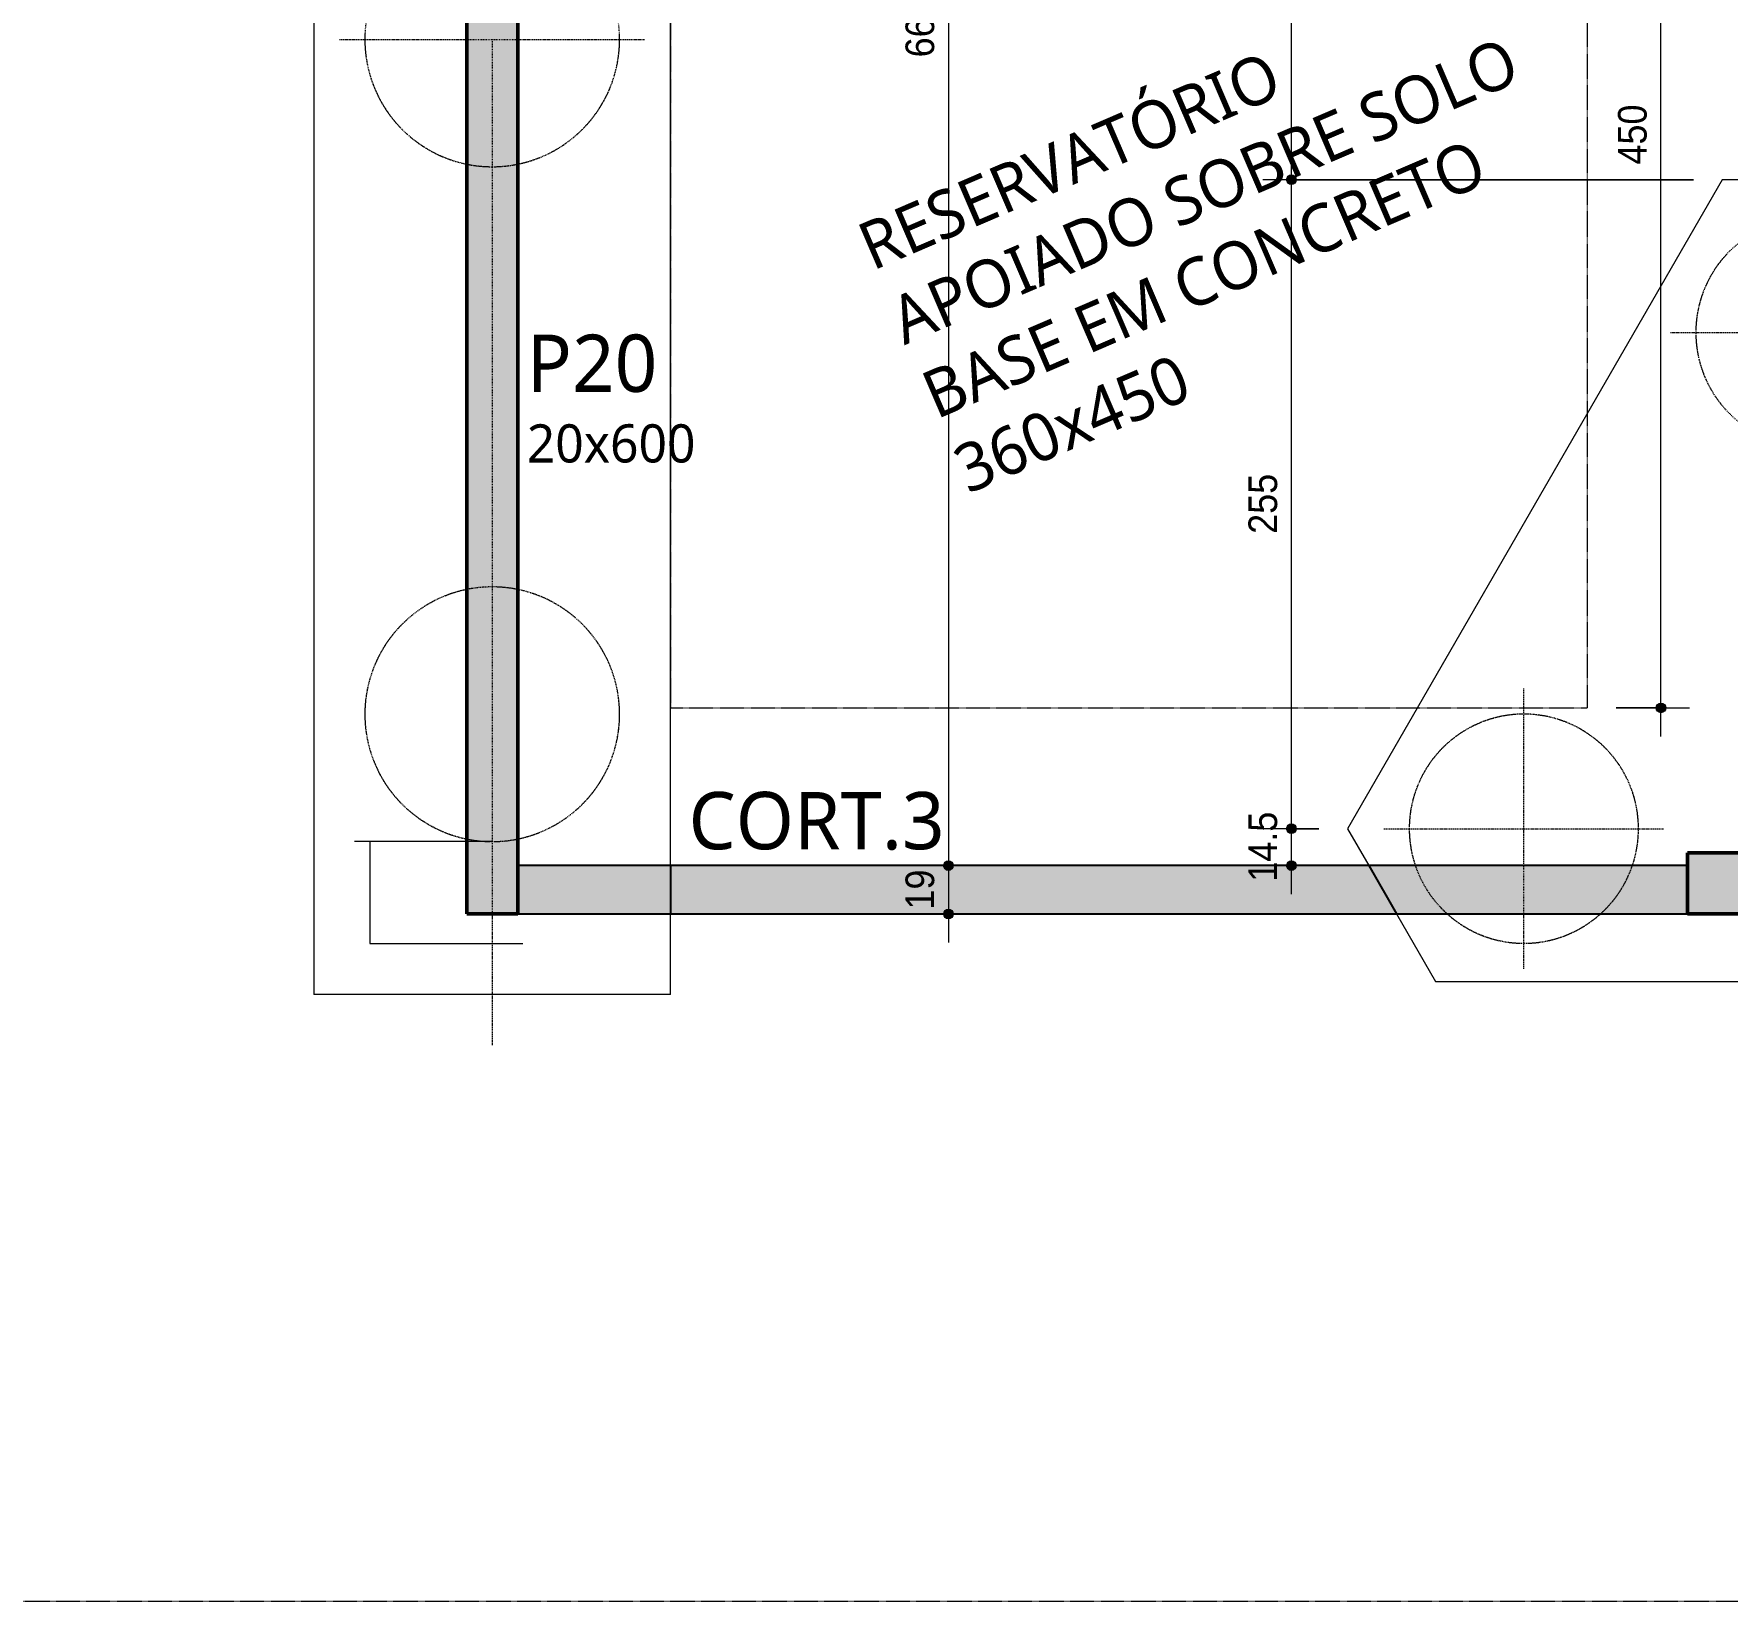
# Model space of a CAD drawing. Header units: centimetres. Extents: x -3523 to 38560, y -3196 to 88043.
# Drawn here: x -1929 to -1264, y -1186 to -570 of the extents above; entities that cross this region are included whole.
import ezdxf

# ---------------------------------------------------------------- set-up
doc = ezdxf.new("R2010")
doc.units = ezdxf.units.CM
for name, pattern in [('Hidden', [0.714375, 0.47625, -0.238125]), ('Overhead', [0.396875, 0.238125, -0.15875]), ('Traço', [0.635, 0.3175, -0.3175])]:
    doc.linetypes.add(name, pattern=pattern)
for name, color, linetype, lineweight in [('A-ANNO-DIMS', 7, 'Continuous', 9), ('A-ANNO-DIMS-75', 7, 'Continuous', 9), ('A-DETL-THIN', 7, 'Continuous', 25), ('A-FLOR-OVHD', 7, 'Overhead', 18), ('G-ANNO-TEXT', 7, 'Continuous', 9), ('S-BEAM', 7, 'Continuous', 25), ('S-BEAM-HDLN', 7, 'Traço', 25), ('S-BEAM-IDEN', 7, 'Continuous', 9), ('S-COLS', 7, 'Continuous', 25), ('S-COLS-IDEN', 7, 'Continuous', 9), ('S-FNDN', 7, 'Continuous', 25), ('S-FNDN-HDLN', 7, 'Traço', 18)]:
    doc.layers.add(name, color=color, linetype=linetype, lineweight=lineweight)
doc.layers.add('A-DETL', color=7, linetype='Continuous', lineweight=18, true_color=0x00a600)
doc.styles.add('Arial_1', font='arial.ttf', dxfattribs={"width": 0.9, "height": 11.25})
doc.styles.add('Gadugi', font='gadugi.ttf', dxfattribs={"height": 15})
doc.styles.add('Gadugi_1', font='gadugi.ttf', dxfattribs={"height": 22.5})
doc.styles.add('Gadugi_2', font='gadugi.ttf', dxfattribs={"height": 18.75})
doc.dimstyles.new('PED_1_5mm_ESQ', dxfattribs={"dimscale": 30.48, "dimtxt": 11.477918, "dimasz": 0.492126, "dimexe": 0.369094, "dimexo": 0.369094, "dimgap": 0.073819, "dimtad": 1, "dimdec": 1, "dimrnd": 0.5, "dimdsep": 46, "dimtxsty": 'Arial_1', "dimblk1": 'DOTSMALL', "dimblk2": 'DOTSMALL', "dimsah": 1, "dimcen": 0.09, "dimdle": 0.369094, "dimazin": 0, "dimtfac": 1, "dimtdec": 4, "dimtix": 1, "dimtmove": 0, "dimatfit": 3, "dimfxl": 1, "dimtvp": 1, "dimtolj": 1, "dimtzin": 0, "dimarcsym": 2})

# ---------------------------------------------------------------- blocks, each defined once
blk = doc.blocks.new('PED_BLRET-6ESTLINEAR_R01_2020 - 1465x140x275-3765329-PL B 002 - FUNDAÇÃO')
at = {"layer": 'S-FNDN', "linetype": 'Hidden', "lineweight": 18}
for p, q in [((-402.5, 60), (-402.5, 10)), ((-745.93, 0), (-797.5, 0)), ((-402.5, -10), (-402.5, -60))]:
    blk.add_line(p, q, dxfattribs=at)
at = {"layer": 'S-FNDN-HDLN'}
for p, q in [((-402.5, 10), (-402.5, -10)), ((-402.5, 0), (-745.93, 0))]:
    blk.add_line(p, q, dxfattribs=at)
for centre, start, end in [((-667.5, 0), 11.56867, 168.43133), ((-402.5, 0), 11.56867, 168.43133), ((-667.5, 0), 168.43702, 191.56301), ((-667.5, 0), 360, 11.56298), ((-402.5, 0), 168.43702, 191.563), ((-667.5, 0), 348.43699, 360), ((-667.5, 0), 191.5687, 348.4313), ((-402.5, 0), 191.5687, 348.4313)]:
    blk.add_arc(centre, 50, start, end, dxfattribs=at)
blk = doc.blocks.new('PED_BLTRG-3EST_R00 - 315x364x180-3763719-PL B 002 - FUNDAÇÃO')
at = {"layer": 'S-FNDN', "linetype": 'Hidden', "lineweight": 18}
for p, q in [((-37.01, 142.35), (-37.01, 179.13)), ((-92.01, 124.13), (-49.01, 124.13)), ((-25.01, 124.13), (17.99, 124.13)), ((-149.51, -85.22), (-149.51, -15.73)), ((75.49, -85.22), (75.49, -15.73)), ((-204.51, -70.73), (-94.51, -70.73)), ((20.49, -70.73), (130.49, -70.73)), ((-149.51, -125.73), (-149.51, -104.22)), ((75.49, -125.73), (75.49, -104.22))]:
    blk.add_line(p, q, dxfattribs=at)
at = {"layer": 'S-FNDN-HDLN'}
for p, q in [((-37.01, 69.13), (-37.01, 142.35)), ((-49, 124.13), (-25.01, 124.13)), ((-39.51, -5.78), (-34.51, -5.78)), ((-37.01, -3.28), (-37.01, -8.28)), ((-149.51, -104.21), (-149.51, -85.22)), ((75.49, -104.21), (75.49, -85.22))]:
    blk.add_line(p, q, dxfattribs=at)
for centre, start, end in [((-37.01, 124.13), 360, 254.47542), ((-37.01, 124.13), 285.52458, 360), ((-37.01, 124.13), 254.48174, 285.51826), ((-149.51, -70.73), 360, 198.80549), ((75.49, -70.73), 360, 198.80549), ((-149.51, -70.73), 341.19451, 360), ((75.49, -70.73), 341.19451, 360), ((-149.51, -70.73), 198.81181, 228.21574), ((-149.51, -70.73), 311.78426, 341.18819), ((75.49, -70.73), 198.81181, 228.21574), ((75.49, -70.73), 311.78426, 341.18819), ((-149.51, -70.73), 228.22206, 311.77794), ((75.49, -70.73), 228.22206, 311.77794)]:
    blk.add_arc(centre, 45, start, end, dxfattribs=at)
blk = doc.blocks.new('DIMBLOCK2-PL B 002 - FUNDAÇÃO')
at = {"layer": 'A-ANNO-DIMS-75'}
h = blk.add_hatch(color=256, dxfattribs=at)
edge = h.paths.add_edge_path(flags=0)
edge.add_arc((-1290.05, -385.03), 1.87, 0, 360)
h = blk.add_hatch(color=256, dxfattribs=at)
edge = h.paths.add_edge_path(flags=0)
edge.add_arc((-1290.05, -835.03), 1.88, 0, 360)
for p, q in [((-1290.05, -846.28), (-1290.05, -373.78)), ((-1307.64, -385.03), (-1278.8, -385.03)), ((-1290.05, -385.03), (-1307.64, -385.03)), ((-1307.64, -835.03), (-1278.8, -835.03)), ((-1290.05, -835.03), (-1307.64, -835.03))]:
    blk.add_line(p, q, dxfattribs=at)
for centre, radius in [((-1290.05, -385.03), 1.87), ((-1290.05, -835.03), 1.88)]:
    blk.add_circle(centre, radius, dxfattribs=at)
at = {"layer": 'A-ANNO-DIMS-75', "color": 0, "insert": (-1306.91, -621.68), "char_height": 11.25, "width": 27.9708, "attachment_point": 1, "rotation": 90, "line_spacing_factor": 0.941778, "style": 'Arial_1'}
blk.add_mtext('450', dxfattribs=at)
blk = doc.blocks.new('_DotSmall')
at = {"color": 0, "linetype": 'ByBlock', "const_width": 0.5}
blk.add_lwpolyline([(-0.0625, 0, 1), (0.0625, 0, 1)], format="xyb", close=True, dxfattribs=at)
blk = doc.blocks.new('DIMBLOCK21-PL B 002 - FUNDAÇÃO')
at = {"layer": 'A-ANNO-DIMS-75'}
h = blk.add_hatch(color=256, dxfattribs=at)
edge = h.paths.add_edge_path(flags=0)
edge.add_arc((-1569.77, -227.25), 1.88, 0, 360)
h = blk.add_hatch(color=256, dxfattribs=at)
edge = h.paths.add_edge_path(flags=0)
edge.add_arc((-1569.77, -896.95), 1.88, 0, 360)
for p, q in [((-1578.36, -227.25), (-1558.52, -227.25)), ((-1569.77, -227.25), (-1578.36, -227.25)), ((-1569.77, -227.25), (-1569.77, -896.95)), ((-1578.36, -896.95), (-1558.52, -896.95)), ((-1569.77, -896.95), (-1578.36, -896.95))]:
    blk.add_line(p, q, dxfattribs=at)
for centre in [(-1569.77, -227.25), (-1569.77, -896.95)]:
    blk.add_circle(centre, 1.88, dxfattribs=at)
at = {"layer": 'A-ANNO-DIMS-75', "color": 0, "insert": (-1586.62, -579.58), "char_height": 11.25, "width": 41.9562, "attachment_point": 1, "rotation": 90, "line_spacing_factor": 0.941778, "style": 'Arial_1'}
blk.add_mtext('669.5', dxfattribs=at)
blk = doc.blocks.new('DIMBLOCK22-PL B 002 - FUNDAÇÃO')
at = {"layer": 'A-ANNO-DIMS-75'}
h = blk.add_hatch(color=256, dxfattribs=at)
edge = h.paths.add_edge_path(flags=0)
edge.add_arc((-1569.77, -896.95), 1.88, 0, 360)
h = blk.add_hatch(color=256, dxfattribs=at)
edge = h.paths.add_edge_path(flags=0)
edge.add_arc((-1569.77, -915.95), 1.88, 0, 360)
for p, q in [((-1578.36, -896.95), (-1558.52, -896.95)), ((-1569.77, -896.95), (-1578.36, -896.95)), ((-1569.77, -896.95), (-1569.77, -927.2)), ((-1578.36, -915.95), (-1558.52, -915.95)), ((-1569.77, -915.95), (-1578.36, -915.95))]:
    blk.add_line(p, q, dxfattribs=at)
for centre in [(-1569.77, -896.95), (-1569.77, -915.95)]:
    blk.add_circle(centre, 1.88, dxfattribs=at)
at = {"layer": 'A-ANNO-DIMS-75', "color": 0, "insert": (-1586.62, -914.22), "char_height": 11.25, "width": 18.6472, "attachment_point": 1, "rotation": 90, "line_spacing_factor": 0.941778, "style": 'Arial_1'}
blk.add_mtext('19', dxfattribs=at)
blk = doc.blocks.new('DIMBLOCK55-PL B 002 - FUNDAÇÃO')
at = {"layer": 'A-ANNO-DIMS-75'}
h = blk.add_hatch(color=256, dxfattribs=at)
edge = h.paths.add_edge_path(flags=0)
edge.add_arc((-1435.12, -882.46), 1.88, 0, 360)
h = blk.add_hatch(color=256, dxfattribs=at)
edge = h.paths.add_edge_path(flags=0)
edge.add_arc((-1435.12, -896.95), 1.88, 0, 360)
for p, q in [((-1424.4, -882.46), (-1446.37, -882.46)), ((-1435.12, -908.2), (-1435.12, -882.46)), ((-1435.12, -882.46), (-1424.4, -882.46)), ((-1426.52, -896.95), (-1446.37, -896.95)), ((-1435.12, -896.95), (-1426.52, -896.95))]:
    blk.add_line(p, q, dxfattribs=at)
for centre in [(-1435.12, -882.46), (-1435.12, -896.95)]:
    blk.add_circle(centre, 1.88, dxfattribs=at)
at = {"layer": 'A-ANNO-DIMS-75', "color": 0, "insert": (-1451.98, -903.3), "char_height": 11.25, "width": 32.6326, "attachment_point": 1, "rotation": 90, "line_spacing_factor": 0.941778, "style": 'Arial_1'}
blk.add_mtext('14.5', dxfattribs=at)
blk = doc.blocks.new('DIMBLOCK56-PL B 002 - FUNDAÇÃO')
at = {"layer": 'A-ANNO-DIMS-75'}
h = blk.add_hatch(color=256, dxfattribs=at)
edge = h.paths.add_edge_path(flags=0)
edge.add_arc((-1435.12, -627.61), 1.88, 0, 360)
h = blk.add_hatch(color=256, dxfattribs=at)
edge = h.paths.add_edge_path(flags=0)
edge.add_arc((-1435.12, -882.46), 1.88, 0, 360)
for p, q in [((-1277.26, -627.61), (-1446.37, -627.61)), ((-1435.12, -882.46), (-1435.12, -627.61)), ((-1435.12, -627.61), (-1277.26, -627.61)), ((-1424.4, -882.46), (-1446.37, -882.46)), ((-1435.12, -882.46), (-1424.4, -882.46))]:
    blk.add_line(p, q, dxfattribs=at)
for centre in [(-1435.12, -627.61), (-1435.12, -882.46)]:
    blk.add_circle(centre, 1.88, dxfattribs=at)
at = {"layer": 'A-ANNO-DIMS-75', "color": 0, "insert": (-1451.98, -766.69), "char_height": 11.25, "width": 27.9708, "attachment_point": 1, "rotation": 90, "line_spacing_factor": 0.941778, "style": 'Arial_1'}
blk.add_mtext('255', dxfattribs=at)
blk = doc.blocks.new('DIMBLOCK57-PL B 002 - FUNDAÇÃO')
at = {"layer": 'A-ANNO-DIMS-75'}
h = blk.add_hatch(color=256, dxfattribs=at)
edge = h.paths.add_edge_path(flags=0)
edge.add_arc((-1435.12, -257.33), 1.88, 0, 360)
h = blk.add_hatch(color=256, dxfattribs=at)
edge = h.paths.add_edge_path(flags=0)
edge.add_arc((-1435.12, -627.61), 1.88, 0, 360)
for p, q in [((-1414.11, -257.33), (-1446.37, -257.33)), ((-1435.12, -627.61), (-1435.12, -257.33)), ((-1435.12, -257.33), (-1414.11, -257.33)), ((-1277.26, -627.61), (-1446.37, -627.61)), ((-1435.12, -627.61), (-1277.26, -627.61))]:
    blk.add_line(p, q, dxfattribs=at)
for centre in [(-1435.12, -257.33), (-1435.12, -627.61)]:
    blk.add_circle(centre, 1.88, dxfattribs=at)
at = {"layer": 'A-ANNO-DIMS-75', "color": 0, "insert": (-1451.98, -459.95), "char_height": 11.25, "width": 41.9562, "attachment_point": 1, "rotation": 90, "line_spacing_factor": 0.941778, "style": 'Arial_1'}
blk.add_mtext('370.5', dxfattribs=at)

msp = doc.modelspace()

# ---------------------------------------------------------------- hatches: boundary and pattern name
at = {"layer": 'S-BEAM', "true_color": 0xff00ff}
h = msp.add_hatch(color=6, dxfattribs=at)
h.paths.add_polyline_path([(65.607, -915.95), (105.135, -915.95), (105.135, -896.95), (-24.602, -896.95), (-24.602, -915.95), (2.846, -915.95)], flags=0)
h.paths.add_polyline_path([(-1738.86, -915.95), (-1279.615, -915.95), (-1279.615, -896.95), (-1738.86, -896.95)], flags=0)
h.paths.add_polyline_path([(-378.393, -915.95), (-368.34, -915.949), (-368.34, -896.95), (-503.863, -896.95), (-503.863, -915.95), (-381.241, -915.95)], flags=0)
h.paths.add_polyline_path([(-1184.615, -915.95), (-611.558, -915.95), (-611.558, -896.95), (-1184.615, -896.95)], flags=0)
at = {"layer": 'S-COLS', "true_color": 0x808080}
for points in [[(-1758.756, -915.95), (-1738.86, -915.95), (-1738.86, -315.999), (-1758.86, -315.999), (-1758.86, -915.95)], [(-1279.615, -915.95), (-1184.615, -915.95), (-1184.615, -891.998), (-1219.365, -891.998), (-1219.365, -669.381), (-1243.365, -669.381), (-1243.365, -891.998), (-1279.615, -891.998), (-1279.615, -896.95)]]:
    msp.add_hatch(color=8, dxfattribs=at).paths.add_polyline_path(points, flags=0)

# ---------------------------------------------------------------- linework, layer by layer
at = {"layer": 'A-DETL', "color": 7, "lineweight": 50}
for p, q in [((-1738.86, -915.95), (-1738.86, -896.95)), ((-1279.615, -915.95), (-1279.615, -896.95))]:
    msp.add_line(p, q, dxfattribs=at)
at = {"layer": 'A-DETL-THIN', "color": 9, "lineweight": 18, "true_color": 0xc0c0c0}
for p, q in [((-1748.86, -887.515), (-1802.86, -887.515)), ((-1796.86, -887.515), (-1796.86, -927.515)), ((-1796.86, -927.515), (-1736.86, -927.515))]:
    msp.add_line(p, q, dxfattribs=at)
at = {"layer": 'A-FLOR-OVHD'}
for p, q in [((-1678.86, -385.027), (-1678.86, -835.027)), ((-1318.886, -835.027), (-1318.886, -385.027)), ((-1678.86, -835.027), (-1318.886, -835.027)), ((-2484.7, -1185.786), (347.887, -1185.786))]:
    msp.add_line(p, q, dxfattribs=at)
at = {"layer": 'S-BEAM'}
for p, q in [((-1738.86, -896.95), (-1738.86, -915.95)), ((-1279.615, -896.95), (-1738.86, -896.95)), ((-1279.615, -915.95), (-1279.615, -896.95)), ((-1738.86, -915.95), (-1279.615, -915.95))]:
    msp.add_line(p, q, dxfattribs=at)
at = {"layer": 'S-BEAM-HDLN', "linetype": 'Continuous'}
for p, q in [((-1678.86, -896.95), (-1678.86, -915.95)), ((-1404.783, -896.95), (-1393.813, -915.95))]:
    msp.add_line(p, q, dxfattribs=at)
at = {"layer": 'S-COLS', "lineweight": 50}
for p, q in [((-1758.86, -315.999), (-1758.86, -915.95)), ((-1738.86, -896.95), (-1738.86, -315.999)), ((-1243.365, -891.998), (-1279.615, -891.998)), ((-1279.615, -891.998), (-1279.615, -896.95)), ((-1758.86, -915.95), (-1738.86, -915.95)), ((-1279.615, -915.95), (-1184.615, -915.95))]:
    msp.add_line(p, q, dxfattribs=at)
at = {"layer": 'S-COLS'}
for p, q in [((-1738.86, -915.95), (-1738.86, -896.95)), ((-1279.615, -896.95), (-1279.615, -915.95))]:
    msp.add_line(p, q, dxfattribs=at)
at = {"layer": 'S-FNDN', "lineweight": 18}
for p, q in [((-1818.86, 597.485), (-1818.86, -947.515)), ((-1678.86, -896.95), (-1678.86, -227.251)), ((-1266.006, -627.608), (-1413.147, -882.464)), ((-1196.724, -627.608), (-1266.006, -627.608)), ((-1413.147, -882.464), (-1404.783, -896.95)), ((-1678.86, -947.515), (-1678.86, -915.95)), ((-1393.813, -915.95), (-1378.506, -942.464)), ((-1378.506, -942.464), (-1084.224, -942.464)), ((-1678.86, -947.515), (-1818.86, -947.515))]:
    msp.add_line(p, q, dxfattribs=at)
at = {"layer": 'S-FNDN-HDLN'}
for p, q in [((-1678.86, -915.95), (-1678.86, -896.95)), ((-1404.783, -896.95), (-1393.813, -915.95))]:
    msp.add_line(p, q, dxfattribs=at)
for centre, radius, start, end in [((-1748.86, -572.515), 50, 177.575745, 182.424254), ((-1748.86, -572.515), 50, 357.575745, 2.424254), ((-1748.86, -572.515), 50, 182.569314, 186.697459), ((-1748.86, -572.515), 50, 353.30254, 357.430684), ((-1748.86, -572.515), 50, 186.828734, 191.680989), ((-1748.86, -572.515), 50, 191.843083, 195.959093), ((-1748.86, -572.515), 50, 344.040906, 348.156916), ((-1748.86, -572.515), 50, 348.31901, 353.171265), ((-1748.86, -572.515), 50, 196.078983, 200.943008), ((-1748.86, -572.515), 50, 201.126681, 205.216848), ((-1748.86, -572.515), 50, 334.783151, 338.873318), ((-1748.86, -572.515), 50, 339.056991, 343.921016), ((-1748.86, -572.515), 50, 205.327177, 210.212789), ((-1748.86, -572.515), 50, 210.424685, 214.471615), ((-1748.86, -572.515), 50, 325.528384, 329.575314), ((-1748.86, -572.515), 50, 329.78721, 334.672822), ((-1748.86, -572.515), 50, 214.573802, 219.494607), ((-1748.86, -572.515), 50, 219.744995, 223.724042), ((-1748.86, -572.515), 50, 316.275957, 320.255004), ((-1748.86, -572.515), 50, 320.505392, 325.426197), ((-1748.86, -572.515), 50, 223.819212, 228.79653), ((-1748.86, -572.515), 50, 229.102525, 232.97461), ((-1748.86, -572.515), 50, 307.025389, 310.897474), ((-1748.86, -572.515), 50, 311.203469, 316.180787), ((-1748.86, -572.515), 50, 233.063671, 238.135836), ((-1748.86, -572.515), 50, 238.529223, 242.223688), ((-1748.86, -572.515), 50, 242.307382, 247.557438), ((-1748.86, -572.515), 50, 292.442561, 297.692617), ((-1748.86, -572.515), 50, 297.776311, 301.470776), ((-1748.86, -572.515), 50, 301.864163, 306.936328), ((-1748.86, -572.515), 50, 248.108141, 251.471561), ((-1748.86, -572.515), 50, 251.550502, 257.225992), ((-1748.86, -572.515), 50, 258.143789, 260.718453), ((-1748.86, -572.515), 50, 260.793158, 268.623336), ((-1748.86, -572.515), 50, 271.376663, 279.20684), ((-1748.86, -572.515), 50, 279.281545, 281.85621), ((-1748.86, -572.515), 50, 282.774007, 288.449497), ((-1748.86, -572.515), 50, 288.528438, 291.891858), ((-1231.365, -687.608), 45, 136.880819, 140.965172), ((-1231.365, -687.608), 45, 146.815358, 150.716513), ((-1231.365, -687.608), 45, 141.060406, 146.421915), ((-1231.365, -687.608), 45, 156.908459, 160.466344), ((-1231.365, -687.608), 45, 150.805641, 156.357685), ((-1231.365, -687.608), 45, 167.477335, 170.214963), ((-1231.365, -687.608), 45, 160.550107, 166.559431), ((-1231.365, -687.608), 45, 170.293978, 178.623182), ((-1231.365, -687.608), 45, 181.376818, 189.706022), ((-1231.365, -687.608), 45, 189.785037, 192.522665), ((-1231.365, -687.608), 45, 193.440569, 199.449893), ((-1231.365, -687.608), 45, 199.533656, 203.091541), ((-1231.365, -687.608), 45, 203.642315, 209.194359), ((-1231.365, -687.608), 45, 209.283487, 213.184642), ((-1231.365, -687.608), 45, 213.578085, 218.939594), ((-1231.365, -687.608), 45, 219.034828, 223.119181), ((-1748.86, -837.515), 50, 108.528438, 111.891858), ((-1748.86, -837.515), 50, 102.774007, 108.449497), ((-1748.86, -837.515), 50, 99.281545, 101.85621), ((-1748.86, -837.515), 50, 91.376663, 99.20684), ((-1748.86, -837.515), 50, 80.793158, 88.623336), ((-1748.86, -837.515), 50, 78.143789, 80.718453), ((-1748.86, -837.515), 50, 71.550502, 77.225992), ((-1748.86, -837.515), 50, 68.108141, 71.471561), ((-1748.86, -837.515), 50, 127.025389, 130.897474), ((-1748.86, -837.515), 50, 121.864163, 126.936328), ((-1748.86, -837.515), 50, 117.776311, 121.470776), ((-1748.86, -837.515), 50, 112.442561, 117.692617), ((-1748.86, -837.515), 50, 62.307382, 67.557438), ((-1748.86, -837.515), 50, 58.529223, 62.223688), ((-1748.86, -837.515), 50, 53.063671, 58.135836), ((-1748.86, -837.515), 50, 49.102525, 52.97461), ((-1748.86, -837.515), 50, 136.275957, 140.255004), ((-1748.86, -837.515), 50, 131.203469, 136.180787), ((-1748.86, -837.515), 50, 43.819212, 48.79653), ((-1748.86, -837.515), 50, 39.744995, 43.724042), ((-1748.86, -837.515), 50, 145.528384, 149.575314), ((-1748.86, -837.515), 50, 140.505392, 145.426197), ((-1748.86, -837.515), 50, 34.573802, 39.494607), ((-1748.86, -837.515), 50, 30.424685, 34.471615), ((-1748.86, -837.515), 50, 154.783151, 158.873318), ((-1748.86, -837.515), 50, 149.78721, 154.672822), ((-1748.86, -837.515), 50, 25.327177, 30.212789), ((-1748.86, -837.515), 50, 21.126681, 25.216848), ((-1748.86, -837.515), 50, 164.040906, 168.156916), ((-1748.86, -837.515), 50, 159.056991, 163.921016), ((-1748.86, -837.515), 50, 16.078983, 20.943008), ((-1748.86, -837.515), 50, 11.843083, 15.959093), ((-1748.86, -837.515), 50, 168.31901, 173.171265), ((-1748.86, -837.515), 50, 6.828734, 11.680989), ((-1748.86, -837.515), 50, 177.575745, 182.424254), ((-1748.86, -837.515), 50, 173.30254, 177.430684), ((-1748.86, -837.515), 50, 2.569314, 6.697459), ((-1748.86, -837.515), 50, 357.575745, 2.424254), ((-1343.865, -882.464), 45, 92.3119, 97.446385), ((-1343.865, -882.464), 45, 87.833212, 92.166788), ((-1343.865, -882.464), 45, 82.553615, 87.6881), ((-1748.86, -837.515), 50, 182.569314, 186.697459), ((-1748.86, -837.515), 50, 186.828734, 191.680989), ((-1748.86, -837.515), 50, 348.31901, 353.171265), ((-1748.86, -837.515), 50, 353.30254, 357.430684), ((-1343.865, -882.464), 45, 121.56668, 126.767885), ((-1343.865, -882.464), 45, 117.194582, 121.456293), ((-1343.865, -882.464), 45, 111.817519, 116.982638), ((-1343.865, -882.464), 45, 107.394061, 111.697573), ((-1343.865, -882.464), 45, 102.066173, 107.210341), ((-1343.865, -882.464), 45, 97.608528, 101.934845), ((-1343.865, -882.464), 45, 78.065155, 82.391472), ((-1343.865, -882.464), 45, 72.789659, 77.933827), ((-1343.865, -882.464), 45, 68.302427, 72.605939), ((-1343.865, -882.464), 45, 63.017362, 68.182481), ((-1343.865, -882.464), 45, 58.543707, 62.805418), ((-1343.865, -882.464), 45, 53.232115, 58.43332), ((-1748.86, -837.515), 50, 191.843083, 195.959093), ((-1748.86, -837.515), 50, 344.040906, 348.156916), ((-1343.865, -882.464), 45, 131.314181, 136.574773), ((-1343.865, -882.464), 45, 127.018322, 131.211933), ((-1343.865, -882.464), 45, 48.788067, 52.981678), ((-1343.865, -882.464), 45, 43.425227, 48.685819), ((-1748.86, -837.515), 50, 196.078983, 200.943008), ((-1748.86, -837.515), 50, 201.126681, 205.216848), ((-1748.86, -837.515), 50, 334.783151, 338.873318), ((-1748.86, -837.515), 50, 339.056991, 343.921016), ((-1343.865, -882.464), 45, 141.060406, 146.421915), ((-1343.865, -882.464), 45, 136.880819, 140.965172), ((-1343.865, -882.464), 45, 39.034828, 43.119181), ((-1343.865, -882.464), 45, 33.578085, 38.939594), ((-1748.86, -837.515), 50, 205.327177, 210.212789), ((-1748.86, -837.515), 50, 210.424685, 214.471615), ((-1748.86, -837.515), 50, 325.528384, 329.575314), ((-1748.86, -837.515), 50, 329.78721, 334.672822), ((-1343.865, -882.464), 45, 150.805641, 156.357685), ((-1343.865, -882.464), 45, 146.815358, 150.716513), ((-1343.865, -882.464), 45, 29.283487, 33.184642), ((-1343.865, -882.464), 45, 23.642315, 29.194359), ((-1748.86, -837.515), 50, 214.573802, 219.494607), ((-1748.86, -837.515), 50, 219.744995, 223.724042), ((-1748.86, -837.515), 50, 316.275957, 320.255004), ((-1748.86, -837.515), 50, 320.505392, 325.426197), ((-1343.865, -882.464), 45, 160.550107, 166.559431), ((-1343.865, -882.464), 45, 156.908459, 160.466344), ((-1343.865, -882.464), 45, 19.533656, 23.091541), ((-1343.865, -882.464), 45, 13.440569, 19.449893), ((-1748.86, -837.515), 50, 223.819212, 228.79653), ((-1748.86, -837.515), 50, 229.102525, 232.97461), ((-1748.86, -837.515), 50, 307.025389, 310.897474), ((-1748.86, -837.515), 50, 311.203469, 316.180787), ((-1343.865, -882.464), 45, 170.293978, 178.623182), ((-1343.865, -882.464), 45, 167.477335, 170.214963), ((-1343.865, -882.464), 45, 9.785037, 12.522665), ((-1343.865, -882.464), 45, 1.376818, 9.706022), ((-1748.86, -837.515), 50, 233.063671, 238.135836), ((-1748.86, -837.515), 50, 238.529223, 242.223688), ((-1748.86, -837.515), 50, 242.307382, 247.557438), ((-1748.86, -837.515), 50, 248.108141, 251.471561), ((-1748.86, -837.515), 50, 288.528438, 291.891858), ((-1748.86, -837.515), 50, 292.442561, 297.692617), ((-1748.86, -837.515), 50, 297.776311, 301.470776), ((-1748.86, -837.515), 50, 301.864163, 306.936328), ((-1343.865, -882.464), 45, 181.376818, 189.706022), ((-1343.865, -882.464), 45, 350.293978, 358.623182), ((-1748.86, -837.515), 50, 251.550502, 257.225992), ((-1748.86, -837.515), 50, 258.143789, 260.718453), ((-1748.86, -837.515), 50, 260.793158, 268.623336), ((-1748.86, -837.515), 50, 271.376663, 279.20684), ((-1748.86, -837.515), 50, 279.281545, 281.85621), ((-1748.86, -837.515), 50, 282.774007, 288.449497), ((-1343.865, -882.464), 45, 189.785037, 192.522665), ((-1343.865, -882.464), 45, 347.477335, 350.214963), ((-1343.865, -882.464), 45, 193.440569, 199.449893), ((-1343.865, -882.464), 45, 340.550107, 346.559431), ((-1343.865, -882.464), 45, 199.533656, 203.091541), ((-1343.865, -882.464), 45, 203.642315, 209.194359), ((-1343.865, -882.464), 45, 330.805641, 336.357685), ((-1343.865, -882.464), 45, 336.908459, 340.466344), ((-1343.865, -882.464), 45, 209.283487, 213.184642), ((-1343.865, -882.464), 45, 213.578085, 218.939594), ((-1343.865, -882.464), 45, 321.060406, 326.421915), ((-1343.865, -882.464), 45, 326.815358, 330.716513), ((-1343.865, -882.464), 45, 219.034828, 223.119181), ((-1343.865, -882.464), 45, 223.425227, 228.685819), ((-1343.865, -882.464), 45, 228.788067, 232.981678), ((-1343.865, -882.464), 45, 307.018322, 311.211933), ((-1343.865, -882.464), 45, 311.314181, 316.574773), ((-1343.865, -882.464), 45, 316.880819, 320.965172), ((-1343.865, -882.464), 45, 233.232115, 238.43332), ((-1343.865, -882.464), 45, 238.543707, 242.805418), ((-1343.865, -882.464), 45, 243.017362, 248.182481), ((-1343.865, -882.464), 45, 291.817519, 296.982638), ((-1343.865, -882.464), 45, 297.194582, 301.456293), ((-1343.865, -882.464), 45, 301.56668, 306.767885), ((-1343.865, -882.464), 45, 248.302427, 252.605939), ((-1343.865, -882.464), 45, 252.789659, 257.933827), ((-1343.865, -882.464), 45, 258.065155, 262.391472), ((-1343.865, -882.464), 45, 262.553615, 267.6881), ((-1343.865, -882.464), 45, 267.833212, 272.166788), ((-1343.865, -882.464), 45, 272.3119, 277.446385), ((-1343.865, -882.464), 45, 277.608528, 281.934845), ((-1343.865, -882.464), 45, 282.066173, 287.210341), ((-1343.865, -882.464), 45, 287.394061, 291.697573)]:
    msp.add_arc(centre, radius, start, end, dxfattribs=at)

# ---------------------------------------------------------------- block references
at = {"layer": 'S-FNDN', "linetype": 'Traço', "lineweight": 18, "rotation": 89.99999945828989}
msp.add_blockref('PED_BLRET-6ESTLINEAR_R01_2020 - 1465x140x275-3765329-PL B 002 - FUNDAÇÃO', (-1748.86, -170.015), dxfattribs=at)
at = {"layer": 'S-FNDN', "linetype": 'Traço', "lineweight": 18}
msp.add_blockref('PED_BLTRG-3EST_R00 - 315x364x180-3763719-PL B 002 - FUNDAÇÃO', (-1194.358, -811.733), dxfattribs=at)

# ---------------------------------------------------------------- texts
at = {"layer": 'G-ANNO-TEXT', "char_height": 18.75, "attachment_point": 1, "rotation": 23.237966, "style": 'Gadugi_2'}
for s, insert, width in [('APOIADO SOBRE SOLO', (-1594.501, -675.452), 330.09483), ('RESERVATÓRIO', (-1607.028, -646.278), 220.66448), ('BASE EM CONCRETO', (-1581.974, -704.626), 298.82902), ('360x450', (-1569.447, -733.801), 119.05059)]:
    msp.add_mtext(s, dxfattribs=dict(at, insert=insert, width=width))
at = {"layer": 'S-BEAM-IDEN', "insert": (-1671.801, -868.041), "char_height": 22.5, "width": 125.66452, "attachment_point": 1, "style": 'Gadugi_1'}
msp.add_mtext('CORT.3', dxfattribs=at)
at = {"layer": 'S-COLS-IDEN', "attachment_point": 1}
for s, insert, char_height, width, style in [('P20', (-1735.285, -688.431), 22.5, 63.73416, 'Gadugi_1'), ('20x600', (-1735.285, -723.665), 15, 81.17086, 'Gadugi')]:
    msp.add_mtext(s, dxfattribs=dict(at, insert=insert, char_height=char_height, width=width, style=style))

# ---------------------------------------------------------------- dimensions: what is measured, and where the dimension line sits
at = {"layer": 'A-ANNO-DIMS'}
for base, p1, p2, angle, override, picture, middle in [((-1569.765, -896.95), (-1567.114, -227.251), (-1567.114, -896.95), 90, {"dimpost": '<>', "dimfxl": 669.698216}, 'DIMBLOCK21-PL B 002 - FUNDAÇÃO', (-1577.759, -562.1)), ((-1435.123, -257.327), (-1266.006, -627.608), (-1402.862, -257.327), 90, {"dimpost": '<>', "dimfxl": 394.762944}, 'DIMBLOCK57-PL B 002 - FUNDAÇÃO', (-1443.12, -442.467)), ((-1290.053, -385.027), (-1318.886, -835.027), (-1318.886, -385.027), 270.000001, {"dimpost": '<>', "dimfxl": 449.999997}, 'DIMBLOCK2-PL B 002 - FUNDAÇÃO', (-1298.047, -610.027)), ((-1435.123, -627.608), (-1413.147, -882.464), (-1266.006, -627.608), 90, {"dimpost": '<>', "dimfxl": 294.282032}, 'DIMBLOCK56-PL B 002 - FUNDAÇÃO', (-1443.117, -755.036)), ((-1435.123, -882.464), (-1437.774, -896.95), (-1413.147, -882.464), 90, {"dimpost": '<>', "dimfxl": 28.572123}, 'DIMBLOCK55-PL B 002 - FUNDAÇÃO', (-1443.117, -889.707)), ((-1569.765, -915.95), (-1567.114, -896.95), (-1567.114, -915.95), 90, {"dimpost": '<>', "dimfxl": 19}, 'DIMBLOCK22-PL B 002 - FUNDAÇÃO', (-1577.759, -906.45))]:
    dim = msp.add_linear_dim(base=base, p1=p1, p2=p2, angle=angle, dimstyle='PED_1_5mm_ESQ', override=override, dxfattribs=at)
    dim.commit()
    dim.dimension.update_dxf_attribs({"geometry": picture, "text_midpoint": middle})

doc.saveas('drawing.dxf')
